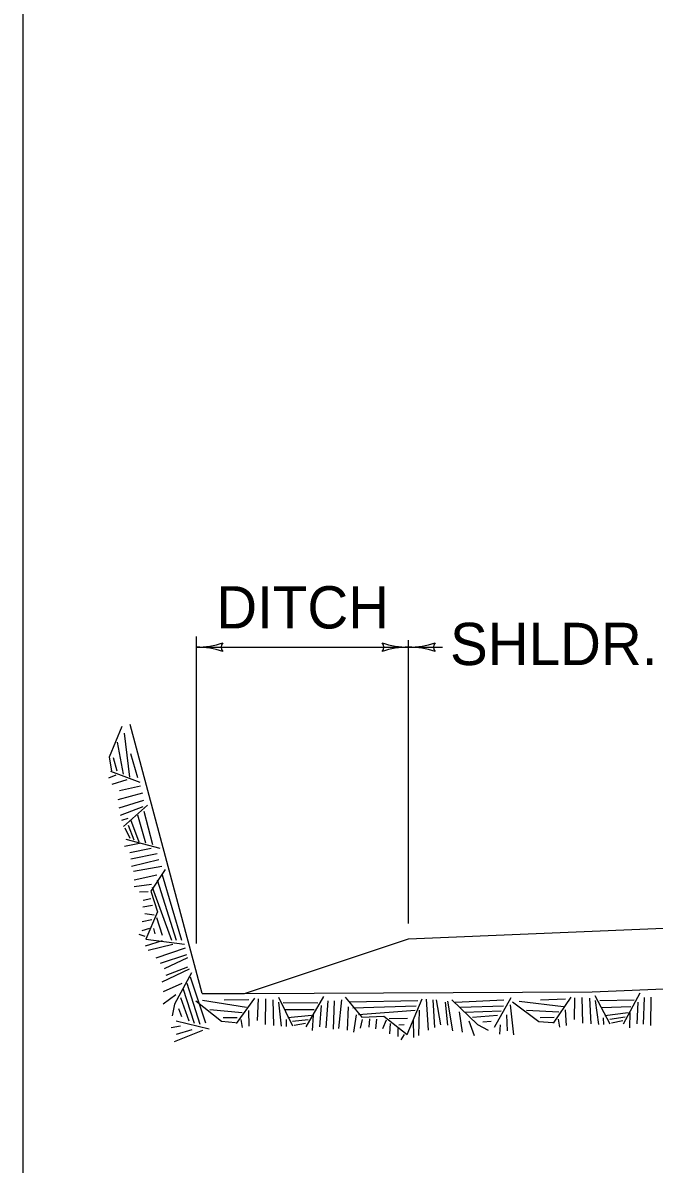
# Model space of a CAD drawing. Extents: x 1007 to 1035.5, y 1000.5 to 1021.5.
# Drawn here: x 1007 to 1009.99, y 1010.7 to 1016.1 of the extents above; entities that cross this region are included whole.
import ezdxf

# ---------------------------------------------------------------- set-up
doc = ezdxf.new("R2010")
doc.units = 0
for name, color, linetype in [('Level 1', 7, 'Continuous'), ('Level 10', 7, 'Continuous'), ('Level 11', 7, 'Continuous')]:
    doc.layers.add(name, color=color, linetype=linetype)

msp = doc.modelspace()

# ---------------------------------------------------------------- linework, layer by layer
at = {"layer": 'Level 1'}
for p, q in [((1007.8206, 1011.7482), (1007.8206, 1013.1991)), ((1008.8244, 1011.8426), (1008.8244, 1013.1827)), ((1007.8206, 1013.1489), (1008.8244, 1013.1489)), ((1008.8244, 1013.1489), (1008.9847, 1013.1489)), ((1007.8486, 1011.5113), (1007.5077, 1012.7834)), ((1008.8244, 1011.7699), (1010.2244, 1011.8283)), ((1008.0486, 1011.5113), (1008.8244, 1011.7699)), ((1009.6927, 1011.5184), (1012.9163, 1011.6528)), ((1007.8486, 1011.5113), (1008.0486, 1011.5113)), ((1008.0486, 1011.5113), (1009.6927, 1011.5184))]:
    msp.add_line(p, q, dxfattribs=at)
for points in [[(1007.4686, 1012.7733), (1007.4083, 1012.6295)], [(1007.4458, 1012.6991), (1007.4746, 1012.5482)], [(1007.4796, 1012.7429), (1007.5039, 1012.5337)], [(1007.5094, 1012.6461), (1007.5418, 1012.5328)], [(1007.4083, 1012.6295), (1007.4196, 1012.5643)], [(1007.4277, 1012.6273), (1007.4448, 1012.5638)], [(1007.4405, 1012.5439), (1007.4054, 1012.5288)], [(1007.5549, 1012.5095), (1007.4164, 1012.5616)], [(1007.4911, 1012.5213), (1007.4204, 1012.5)], [(1007.5564, 1012.4913), (1007.457, 1012.4693)], [(1007.5663, 1012.4591), (1007.4488, 1012.4273)], [(1007.571, 1012.423), (1007.4546, 1012.3876)], [(1007.5672, 1012.3946), (1007.461, 1012.3521)], [(1007.59, 1012.4016), (1007.4766, 1012.3007)], [(1007.5715, 1012.3732), (1007.6133, 1012.215)], [(1007.4969, 1012.338), (1007.4663, 1012.3287)], [(1007.5087, 1012.3332), (1007.549, 1012.2285)], [(1007.5416, 1012.3556), (1007.5795, 1012.2235)], [(1007.4831, 1012.2941), (1007.5065, 1012.2449)], [(1007.4978, 1012.307), (1007.525, 1012.2382)], [(1007.5513, 1012.2211), (1007.4805, 1012.2058)], [(1007.6501, 1012.1967), (1007.489, 1012.2396)], [(1007.6068, 1012.1961), (1007.5063, 1012.1763)], [(1007.6349, 1012.1716), (1007.511, 1012.1464)], [(1007.6438, 1012.1426), (1007.5135, 1012.1116)], [(1007.6573, 1012.1115), (1007.5228, 1012.0872)], [(1007.6739, 1012.0979), (1007.6051, 1011.9957), (1007.6373, 1011.8969), (1007.5824, 1011.7678), (1007.7651, 1011.7439)], [(1007.6343, 1012.0711), (1007.5272, 1012.0469)], [(1007.6349, 1012.0485), (1007.7258, 1011.7632)], [(1007.6589, 1012.0723), (1007.751, 1011.7626)], [(1007.6083, 1012.0258), (1007.526, 1012.0153)], [(1007.5935, 1011.9923), (1007.5525, 1011.9899)], [(1007.6118, 1012.0143), (1007.7031, 1011.7626)], [(1007.606, 1011.9585), (1007.5687, 1011.9512)], [(1007.6134, 1011.9273), (1007.5676, 1011.9195)], [(1007.621, 1011.8818), (1007.5773, 1011.8873)], [(1007.6108, 1011.8595), (1007.5639, 1011.8497)], [(1007.6328, 1011.8707), (1007.6584, 1011.7864)], [(1007.5785, 1011.7809), (1007.5509, 1011.7895)], [(1007.5984, 1011.8183), (1007.5624, 1011.8073)], [(1007.6173, 1011.8178), (1007.6248, 1011.7932)], [(1007.6582, 1011.7595), (1007.578, 1011.7351)], [(1007.7089, 1011.7434), (1007.5925, 1011.7143)], [(1007.7683, 1011.7261), (1007.6287, 1011.6774)], [(1007.7738, 1011.6945), (1007.6488, 1011.6523)], [(1007.7783, 1011.6793), (1007.6689, 1011.6273)], [(1007.7863, 1011.6255), (1007.6567, 1011.5652)], [(1007.7793, 1011.6358), (1007.6767, 1011.5962)], [(1007.7526, 1011.559), (1007.6642, 1011.5196)], [(1007.798, 1011.6082), (1007.7178, 1011.4607), (1007.7055, 1011.4049)], [(1007.7753, 1011.5596), (1007.8365, 1011.3653)], [(1007.7911, 1011.5894), (1007.8635, 1011.3715)], [(1007.7232, 1011.5041), (1007.6633, 1011.461)], [(1007.7574, 1011.5354), (1007.8101, 1011.3699)], [(1009.9181, 1011.5123), (1009.8386, 1011.3658)], [(1007.7458, 1011.4922), (1007.7856, 1011.3813)], [(1007.8183, 1011.4766), (1007.9403, 1011.3798)], [(1007.8504, 1011.4792), (1008.0585, 1011.4463)], [(1007.9517, 1011.4816), (1008.0696, 1011.4826)], [(1008.0955, 1011.489), (1008.0082, 1011.3694)], [(1008.1133, 1011.4856), (1008.1078, 1011.3838)], [(1008.1469, 1011.4864), (1008.1463, 1011.3647)], [(1008.1831, 1011.4812), (1008.1859, 1011.3595)], [(1008.2088, 1011.4937), (1008.2756, 1011.3577)], [(1008.2093, 1011.4698), (1008.2218, 1011.3563)], [(1008.2313, 1011.4684), (1008.3947, 1011.4663)], [(1008.4223, 1011.4968), (1008.3377, 1011.3531)], [(1008.4113, 1011.4546), (1008.4035, 1011.3528)], [(1008.4422, 1011.4755), (1008.4335, 1011.3493)], [(1008.4727, 1011.4762), (1008.4677, 1011.3423)], [(1008.5063, 1011.4809), (1008.4936, 1011.3448)], [(1008.524, 1011.4933), (1008.6038, 1011.3995), (1008.7076, 1011.4041), (1008.8174, 1011.3166), (1008.8892, 1011.4859)], [(1008.5444, 1011.4718), (1008.8676, 1011.4776)], [(1008.5608, 1011.4425), (1008.8601, 1011.4533)], [(1008.9073, 1011.4843), (1008.9168, 1011.3368)], [(1008.9394, 1011.4814), (1008.9464, 1011.3494)], [(1008.9552, 1011.4816), (1008.9758, 1011.3622)], [(1008.9973, 1011.4707), (1009.008, 1011.3613)], [(1009.0091, 1011.4747), (1009.0324, 1011.3338)], [(1009.0291, 1011.4814), (1009.1497, 1011.3646), (1009.2, 1011.3377)], [(1009.0451, 1011.4697), (1009.2745, 1011.4811)], [(1009.0696, 1011.4464), (1009.2732, 1011.4534)], [(1009.3081, 1011.49), (1009.2294, 1011.3502)], [(1009.305, 1011.4578), (1009.3203, 1011.3147)], [(1009.3152, 1011.4711), (1009.4406, 1011.3786)], [(1009.3473, 1011.4748), (1009.5563, 1011.4492)], [(1009.4483, 1011.4808), (1009.5662, 1011.4858)], [(1009.5918, 1011.4932), (1009.5088, 1011.3706)], [(1009.6097, 1011.4903), (1009.6078, 1011.3885)], [(1009.6433, 1011.4923), (1009.6469, 1011.3707)], [(1009.6797, 1011.4884), (1009.6868, 1011.3669)], [(1009.7048, 1011.5018), (1009.7764, 1011.3682)], [(1009.7062, 1011.4779), (1009.7228, 1011.3649)], [(1009.7283, 1011.4773), (1009.8916, 1011.4809)], [(1009.7381, 1011.4441), (1009.8756, 1011.4499)], [(1009.9087, 1011.4698), (1009.9044, 1011.3678)], [(1009.9388, 1011.4918), (1009.9345, 1011.3653)], [(1009.9693, 1011.4935), (1009.9689, 1011.3596)], [(1007.7368, 1011.4394), (1007.7501, 1011.4017)], [(1007.8836, 1011.4348), (1008.0367, 1011.4218)], [(1007.9478, 1011.3979), (1008.0135, 1011.3973)], [(1008.0668, 1011.4307), (1008.0685, 1011.3568)], [(1008.2399, 1011.4348), (1008.3776, 1011.4359)], [(1008.2531, 1011.3969), (1008.3645, 1011.4078)], [(1008.3723, 1011.4078), (1008.3682, 1011.3355)], [(1008.5389, 1011.4478), (1008.5336, 1011.3383)], [(1008.5758, 1011.4108), (1008.5636, 1011.3283)], [(1008.5877, 1011.411), (1008.8547, 1011.4314)], [(1008.7318, 1011.3928), (1008.8198, 1011.3948)], [(1008.8748, 1011.4318), (1008.8716, 1011.3118)], [(1009.0643, 1011.4243), (1009.0785, 1011.3288)], [(1009.0881, 1011.4228), (1009.2616, 1011.4292)], [(1009.1267, 1011.3998), (1009.2443, 1011.4087)], [(1009.288, 1011.4096), (1009.29, 1011.3337)], [(1009.3819, 1011.4317), (1009.5354, 1011.424)], [(1009.4473, 1011.397), (1009.5131, 1011.3987)], [(1009.5652, 1011.4338), (1009.5695, 1011.3601)], [(1009.7448, 1011.3966), (1009.7468, 1011.3644)], [(1009.7525, 1011.4067), (1009.8635, 1011.4214)], [(1009.7753, 1011.3902), (1009.8485, 1011.4004)], [(1009.8713, 1011.4217), (1009.8697, 1011.3493)], [(1007.7451, 1011.3564), (1007.7023, 1011.3478)], [(1007.8812, 1011.3416), (1007.7253, 1011.3799)], [(1007.9403, 1011.3798), (1008.0063, 1011.3734)], [(1008.0316, 1011.3879), (1008.0367, 1011.3502)], [(1008.2449, 1011.3872), (1008.2458, 1011.3549)], [(1008.2753, 1011.3797), (1008.3488, 1011.3873)], [(1008.2835, 1011.3619), (1008.3373, 1011.3713)], [(1008.6042, 1011.3875), (1008.5953, 1011.3474)], [(1008.64, 1011.3904), (1008.637, 1011.3523)], [(1008.6719, 1011.3891), (1008.6673, 1011.3431)], [(1008.7179, 1011.3843), (1008.701, 1011.3437)], [(1008.7365, 1011.3685), (1008.7334, 1011.3208)], [(1008.7731, 1011.3453), (1008.774, 1011.3078)], [(1008.7785, 1011.3633), (1008.8041, 1011.3642)], [(1008.8457, 1011.3872), (1008.8476, 1011.3035)], [(1009.1091, 1011.3816), (1009.1348, 1011.3123)], [(1009.1751, 1011.3771), (1009.2152, 1011.3799)], [(1009.2573, 1011.363), (1009.254, 1011.3194)], [(1009.4406, 1011.3786), (1009.5068, 1011.3745)], [(1009.5315, 1011.3899), (1009.5379, 1011.3523)], [(1009.7842, 1011.3728), (1009.8377, 1011.384)], [(1007.8493, 1011.3359), (1007.7157, 1011.2828)], [(1007.7985, 1011.3393), (1007.7258, 1011.3171)], [(1008.8037, 1011.3163), (1008.7879, 1011.2921)]]:
    msp.add_lwpolyline(points, dxfattribs=at)
for centre, radius, start, end in [((1007.8206, 1013.5399), 0.3909, 269.9878, 270), ((1007.8206, 1013.5399), 0.3909, 270, 288.6688), ((1007.8206, 1012.758), 0.3909, 71.3472, 89.9939), ((1007.9692, 1013.1489), 0.0313, 138.7746, 220.8913), ((1008.6758, 1013.149), 0.0313, 318.7746, 40.8913), ((1008.8244, 1012.758), 0.3909, 90, 108.6688), ((1008.8244, 1013.5399), 0.3909, 251.3472, 269.9939), ((1008.8244, 1013.5399), 0.3909, 269.9878, 270), ((1008.8244, 1013.5399), 0.3909, 270, 288.6688), ((1008.8244, 1012.758), 0.3909, 89.9878, 90), ((1008.8244, 1012.758), 0.3909, 71.3472, 89.9939), ((1008.9731, 1013.1489), 0.0313, 138.7746, 220.8913)]:
    msp.add_arc(centre, radius, start, end, dxfattribs=at)
at = {"layer": 'Level 10'}
msp.add_line((1007, 1021.5), (1007, 1000.5), dxfattribs=at)
at = {"layer": 'Level 11'}
msp.add_lwpolyline([(1007, 1000.5), (1035.5, 1000.5), (1035.5, 1021.5), (1007, 1021.5)], close=True, dxfattribs=at)

# ---------------------------------------------------------------- texts
at = {"layer": 'Level 1'}
for s, p in [('DITCH', (1007.9149, 1013.2373)), ('SHLDR.', (1009.0204, 1013.0643))]:
    msp.add_text(s, height=0.2, dxfattribs=at).set_placement(p)

doc.saveas('drawing.dxf')
